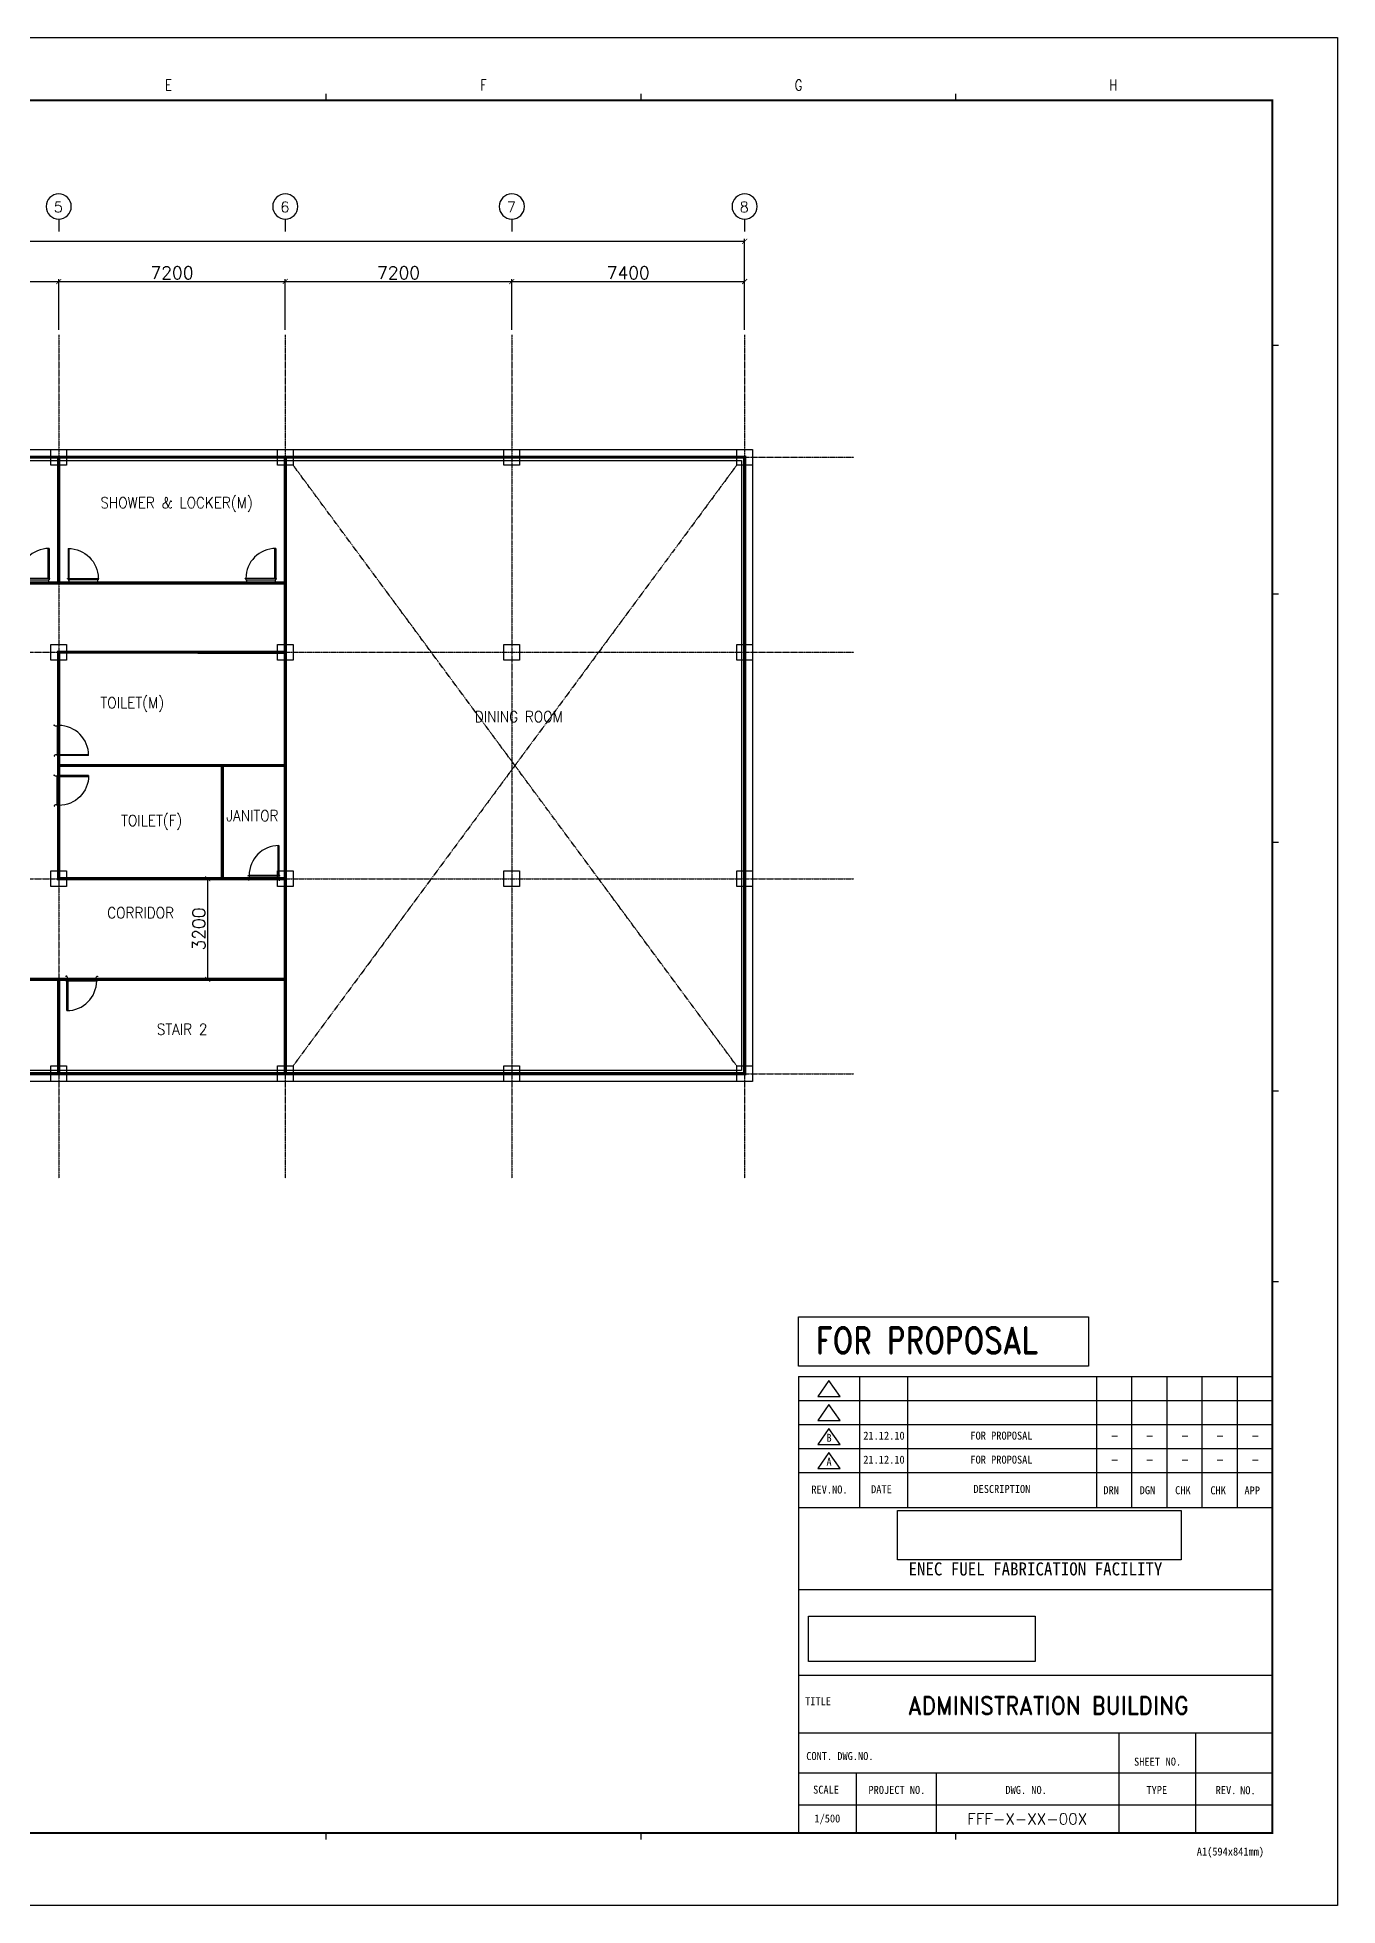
# Model space of a CAD drawing. Header units: millimetres. Extents: x -232466 to 860779, y -177975 to 311634.
# Drawn here: x -102504 to -61177, y -86240 to -26840 of the extents above; entities that cross this region are included whole.
import ezdxf
from ezdxf.enums import TextEntityAlignment as Align

# ---------------------------------------------------------------- set-up
doc = ezdxf.new("R2010")
doc.units = ezdxf.units.MM
doc.header["$XCLIPFRAME"] = 2
doc.linetypes.add('AXES', pattern=[50.8, 31.75, -6.35, 6.35, -6.35])
doc.linetypes.add('CENTER', pattern=[2, 1.25, -0.25, 0.25, -0.25])
doc.layers.add('0 외형선', color=3, linetype='Continuous', lineweight=25)
doc.layers.add('TEXT', color=7, linetype='Continuous', lineweight=15)
for name, color, linetype in [('Center Line', 1, 'CENTER'), ('COL', 2, 'Continuous'), ('dim', 7, 'Continuous'), ('DOOR', 4, 'Continuous'), ('G', 3, 'Continuous'), ('SYM', 7, 'Continuous'), ('TITLEBOX', 7, 'Continuous'), ('TXT', 2, 'Continuous')]:
    doc.layers.add(name, color=color, linetype=linetype)
doc.styles.add('RD20', font='ROMAND.SHX', dxfattribs={"width": 0.8, "height": 2})
doc.styles.add('RD6', font='ROMAND.shx', dxfattribs={"width": 0.83, "height": 6})
doc.styles.add('ROMAND', font='romand')
doc.styles.add('RomanS', font='romans.shx')
doc.styles.add('TBOX', font='romans.shx')
doc.styles.add('돋움체', font='')
doc.styles.get('돋움체').set_extended_font_data('DotumChe')
doc.dimstyles.new('HYUNDAI', dxfattribs={"dimscale": 120, "dimtxt": 3, "dimasz": 3, "dimexe": 1, "dimexo": 2, "dimgap": 1, "dimtad": 1, "dimdec": 0, "dimdsep": 46, "dimtxsty": 'RomanS', "dimcen": 0, "dimclrd": 256, "dimclre": 256, "dimclrt": 3, "dimadec": 0, "dimazin": 0, "dimtfac": 1, "dimtdec": 0, "dimtix": 1, "dimtmove": 2, "dimatfit": 3, "dimfxl": 1, "dimtvp": 1, "dimtolj": 1, "dimarcsym": 0})
picture_1 = doc.add_image_def('image1', size_in_pixel=(850, 283))
picture_2 = doc.add_image_def('image2.jpg', size_in_pixel=(500, 87))

# ---------------------------------------------------------------- blocks, each defined once
blk = doc.blocks.new('_ArchTick')
at = {"color": 0, "linetype": 'ByBlock', "const_width": 0.15}
blk.add_lwpolyline([(-0.5, -0.5), (0.5, 0.5)], dxfattribs=at)
blk = doc.blocks.new('*D253')
at = {"layer": 'Defpoints', "color": 0}
for p in [(-80025, -33324), (-130825, -36302), (-80025, -36302)]:
    blk.add_point(p, dxfattribs=at)
at = {"layer": 'dim', "lineweight": -2}
for p, q in [((-130825, -36142), (-130825, -33244)), ((-80025, -36142), (-80025, -33244)), ((-130825, -33324), (-80025, -33324))]:
    blk.add_line(p, q, dxfattribs=at)
at = {"layer": 'dim', "lineweight": -2, "xscale": 160, "yscale": 160, "zscale": 160, "rotation": 180}
blk.add_blockref('_ArchTick', (-130825, -33324), dxfattribs=at)
at = {"layer": 'dim', "lineweight": -2, "xscale": 160, "yscale": 160, "zscale": 160}
blk.add_blockref('_ArchTick', (-80025, -33324), dxfattribs=at)
at = {"layer": 'dim', "color": 0, "insert": (-105425, -33044), "char_height": 400, "attachment_point": 5, "style": 'RomanS', "bg_fill": 3, "box_fill_scale": 1.1, "bg_fill_color": 257, "bg_fill_transparency": 0}
blk.add_mtext('\\A1;50800', dxfattribs=at)
blk = doc.blocks.new('*D256')
at = {"layer": 'Defpoints', "color": 0}
for p in [(-101825, -34603), (-109025, -36302), (-101825, -36302)]:
    blk.add_point(p, dxfattribs=at)
at = {"layer": 'dim', "lineweight": -2}
for p, q in [((-109025, -36142), (-109025, -34523)), ((-109025, -34603), (-101825, -34603)), ((-101825, -36142), (-101825, -34523))]:
    blk.add_line(p, q, dxfattribs=at)
at = {"layer": 'dim', "lineweight": -2, "xscale": 160, "yscale": 160, "zscale": 160, "rotation": 180}
blk.add_blockref('_ArchTick', (-109025, -34603), dxfattribs=at)
at = {"layer": 'dim', "lineweight": -2, "xscale": 160, "yscale": 160, "zscale": 160}
blk.add_blockref('_ArchTick', (-101825, -34603), dxfattribs=at)
at = {"layer": 'dim', "color": 0, "insert": (-105425, -34323), "char_height": 400, "attachment_point": 5, "style": 'RomanS', "bg_fill": 3, "box_fill_scale": 1.1, "bg_fill_color": 257, "bg_fill_transparency": 0}
blk.add_mtext('\\A1;7200', dxfattribs=at)
blk = doc.blocks.new('*D257')
at = {"layer": 'Defpoints', "color": 0}
for p in [(-94625, -34603), (-101825, -36302), (-94625, -36302)]:
    blk.add_point(p, dxfattribs=at)
at = {"layer": 'dim', "lineweight": -2}
for p, q in [((-101825, -36142), (-101825, -34523)), ((-101825, -34603), (-94625, -34603)), ((-94625, -36142), (-94625, -34523))]:
    blk.add_line(p, q, dxfattribs=at)
at = {"layer": 'dim', "lineweight": -2, "xscale": 160, "yscale": 160, "zscale": 160, "rotation": 180}
blk.add_blockref('_ArchTick', (-101825, -34603), dxfattribs=at)
at = {"layer": 'dim', "lineweight": -2, "xscale": 160, "yscale": 160, "zscale": 160}
blk.add_blockref('_ArchTick', (-94625, -34603), dxfattribs=at)
at = {"layer": 'dim', "color": 0, "insert": (-98225, -34323), "char_height": 400, "attachment_point": 5, "style": 'RomanS', "bg_fill": 3, "box_fill_scale": 1.1, "bg_fill_color": 257, "bg_fill_transparency": 0}
blk.add_mtext('\\A1;7200', dxfattribs=at)
blk = doc.blocks.new('*D258')
at = {"layer": 'Defpoints', "color": 0}
for p in [(-80025, -34603), (-87425, -36302), (-80025, -36302)]:
    blk.add_point(p, dxfattribs=at)
at = {"layer": 'dim', "lineweight": -2}
for p, q in [((-87425, -36142), (-87425, -34523)), ((-87425, -34603), (-80025, -34603)), ((-80025, -36142), (-80025, -34523))]:
    blk.add_line(p, q, dxfattribs=at)
at = {"layer": 'dim', "lineweight": -2, "xscale": 160, "yscale": 160, "zscale": 160, "rotation": 180}
blk.add_blockref('_ArchTick', (-87425, -34603), dxfattribs=at)
at = {"layer": 'dim', "lineweight": -2, "xscale": 160, "yscale": 160, "zscale": 160}
blk.add_blockref('_ArchTick', (-80025, -34603), dxfattribs=at)
at = {"layer": 'dim', "color": 0, "insert": (-83725, -34323), "char_height": 400, "attachment_point": 5, "style": 'RomanS', "bg_fill": 3, "box_fill_scale": 1.1, "bg_fill_color": 257, "bg_fill_transparency": 0}
blk.add_mtext('\\A1;7400', dxfattribs=at)
blk = doc.blocks.new('*D260')
at = {"layer": 'Defpoints', "color": 0}
for p in [(-87425, -34603), (-94625, -36302), (-87425, -36302)]:
    blk.add_point(p, dxfattribs=at)
at = {"layer": 'dim', "lineweight": -2}
for p, q in [((-94625, -36142), (-94625, -34523)), ((-94625, -34603), (-87425, -34603)), ((-87425, -36142), (-87425, -34523))]:
    blk.add_line(p, q, dxfattribs=at)
at = {"layer": 'dim', "lineweight": -2, "xscale": 160, "yscale": 160, "zscale": 160, "rotation": 180}
blk.add_blockref('_ArchTick', (-94625, -34603), dxfattribs=at)
at = {"layer": 'dim', "lineweight": -2, "xscale": 160, "yscale": 160, "zscale": 160}
blk.add_blockref('_ArchTick', (-87425, -34603), dxfattribs=at)
at = {"layer": 'dim', "color": 0, "insert": (-91025, -34323), "char_height": 400, "attachment_point": 5, "style": 'RomanS', "bg_fill": 3, "box_fill_scale": 1.1, "bg_fill_color": 257, "bg_fill_transparency": 0}
blk.add_mtext('\\A1;7200', dxfattribs=at)
blk = doc.blocks.new('SD1')
at = {"color": 8}
for p, q in [((-55, 200), (-975, 200)), ((-955, 155), (-45, 155))]:
    blk.add_line(p, q, dxfattribs=at)
for points in [[(-25, 1150), (-25, 200), (-55, 200), (-55, 1150)], [(-1000, 180), (-1000, 200), (-975, 200), (-975, 155), (-955, 155), (-955, 95), (-975, 50), (-1000, 50), (-1000, 70)], [(0, 180), (0, 200), (-25, 200), (-25, 155), (-45, 155), (-45, 95), (-25, 50), (0, 50), (0, 70)]]:
    blk.add_lwpolyline(points)
blk.add_arc((-25, 200), 950, 90, 180)
blk = doc.blocks.new('*D269')
at = {"layer": 'Defpoints', "color": 0}
for p in [(-97965, -53590), (-97091, -53590), (-97965, -56790)]:
    blk.add_point(p, dxfattribs=at)
at = {"layer": 'dim', "lineweight": -2}
for p, q in [((-97805, -53590), (-97011, -53590)), ((-97091, -56790), (-97091, -53590)), ((-97805, -56790), (-97011, -56790))]:
    blk.add_line(p, q, dxfattribs=at)
at = {"layer": 'dim', "lineweight": -2, "xscale": 160, "yscale": 160, "zscale": 160}
for p, rotation in [((-97091, -53590), 90), ((-97091, -56790), 270)]:
    blk.add_blockref('_ArchTick', p, dxfattribs=dict(at, rotation=rotation))
at = {"layer": 'dim', "color": 0, "insert": (-97371, -55190), "char_height": 400, "attachment_point": 5, "rotation": 90, "style": 'RomanS', "bg_fill": 3, "box_fill_scale": 1.1, "bg_fill_color": 257, "bg_fill_transparency": 0}
blk.add_mtext('\\A1;3200', dxfattribs=at)
blk = doc.blocks.new('주열')
at = {"layer": 'SYM'}
blk.add_line((0, 600), (0, 0), dxfattribs=at)
blk.add_circle((0, 1200), 600, dxfattribs=at)

msp = doc.modelspace()

# ---------------------------------------------------------------- linework, layer by layer
msp.add_line((-63251, -83030.9), (-63251, -83946.7))
at = {"layer": '0 외형선', "linetype": 'Continuous', "const_width": 100}
for points in [[(-105422.1, -40190.1), (-101825, -40190.1), (-101825, -44190.1), (-105422.1, -44190.1)], [(-101824.8, -40190.1), (-94625, -40190.1), (-94625, -44190.1), (-101824.8, -44190.1)], [(-94625, -40190.1), (-80025.3, -40190.1), (-80024.2, -59790.1), (-94625, -59790.1)], [(-101826.2, -46390.1), (-94626.4, -46390.2), (-94626.5, -49990.1), (-101826.2, -49990.1)], [(-101826.2, -49990.1), (-96625.8, -49990.1), (-96625.8, -53590.1), (-101826.2, -53590.1)], [(-96625.8, -49990.1), (-94625.8, -49990.1), (-94625.8, -53590.1), (-96625.8, -53590.1)], [(-109022.1, -56790.1), (-101825, -56790.1), (-101825, -59790.1), (-109022.1, -59790.1)], [(-101826.4, -56790.1), (-94626.4, -56790.1), (-94626.4, -59790.1), (-101826.4, -59790.1)]]:
    msp.add_lwpolyline(points, close=True, dxfattribs=at)
msp.add_lwpolyline([(-101825.4, -40190.1), (-98225, -40190.1)], dxfattribs=at)
at = {"layer": 'Center Line', "linetype": 'AXES'}
for p, q in [((-135393.6, -40190.1), (-76552.4, -40190.1)), ((-80275.3, -40440.1), (-94375, -59540.1)), ((-80276.5, -59540.1), (-94375, -40440.1)), ((-135393.6, -46390.1), (-76552.4, -46390.1)), ((-135393.6, -53590.1), (-76552.4, -53590.1)), ((-135393.6, -59790.1), (-76552.4, -59790.1))]:
    msp.add_line(p, q, dxfattribs=at)
at = {"layer": 'COL'}
for points in [[(-102075.4, -40440.1), (-102075.4, -39940.1), (-101575.4, -39940.1), (-101575.4, -40440.1)], [(-94875, -40440.1), (-94875, -39940.1), (-94375, -39940.1), (-94375, -40440.1)], [(-87675, -40440.1), (-87675, -39940.1), (-87175, -39940.1), (-87175, -40440.1)], [(-80275.3, -40440.1), (-80275.3, -39940.1), (-79775.3, -39940.1), (-79775.3, -40440.1)], [(-102075, -46640.1), (-102075, -46140.1), (-101575, -46140.1), (-101575, -46640.1)], [(-94875, -46640.1), (-94875, -46140.1), (-94375, -46140.1), (-94375, -46640.1)], [(-87675, -46640.1), (-87675, -46140.1), (-87175, -46140.1), (-87175, -46640.1)], [(-80275, -46640.1), (-80275, -46140.1), (-79775, -46140.1), (-79775, -46640.1)], [(-102075, -53840.1), (-102075, -53340.1), (-101575, -53340.1), (-101575, -53840.1)], [(-94875, -53840.1), (-94875, -53340.1), (-94375, -53340.1), (-94375, -53840.1)], [(-87675, -53840.1), (-87675, -53340.1), (-87175, -53340.1), (-87175, -53840.1)], [(-80275, -53840.1), (-80275, -53340.1), (-79775, -53340.1), (-79775, -53840.1)], [(-102075, -60040.1), (-102075, -59540.1), (-101575, -59540.1), (-101575, -60040.1)], [(-94875, -60040.1), (-94875, -59540.1), (-94375, -59540.1), (-94375, -60040.1)], [(-87676.5, -60040.1), (-87676.5, -59540.1), (-87176.5, -59540.1), (-87176.5, -60040.1)], [(-80276.5, -60040.1), (-80276.5, -59540.1), (-79776.5, -59540.1), (-79776.5, -60040.1)]]:
    msp.add_lwpolyline(points, close=True, dxfattribs=at)
at = {"layer": 'TITLEBOX', "color": 4, "linetype": 'Continuous'}
for p, q in [((-93327, -28840.1), (-93327, -28640.1)), ((-93327, -28840.1), (-93327, -28640.1)), ((-83313.3, -28840.1), (-83313.3, -28640.1)), ((-83313.3, -28840.1), (-83313.3, -28640.1)), ((-73313.3, -28840.1), (-73313.3, -28640.1)), ((-73313.3, -28840.1), (-73313.3, -28640.1)), ((-63051, -36640.1), (-63251, -36640.1)), ((-63051, -44540.1), (-63251, -44540.1)), ((-63051, -52440.1), (-63251, -52440.1)), ((-63051, -60340.1), (-63251, -60340.1)), ((-63051, -66402.8), (-63251, -66402.8)), ((-93327, -84140.2), (-93327, -83940.2)), ((-93327, -84140.2), (-93327, -83940.2)), ((-83313.3, -84140.2), (-83313.3, -83940.2)), ((-83313.3, -84140.2), (-83313.3, -83940.2)), ((-73313.3, -84140.2), (-73313.3, -83940.2))]:
    msp.add_line(p, q, dxfattribs=at)
at = {"layer": 'TITLEBOX', "color": 30, "linetype": 'Continuous'}
for p, q in [((-78311.2, -67524.9), (-69099.9, -67524.9)), ((-78311.2, -69087.6), (-78311.2, -67524.9)), ((-69099.9, -67524.9), (-69099.9, -69087.6)), ((-69099.9, -69087.6), (-78311.2, -69087.6)), ((-73313.3, -84140.2), (-73313.3, -83940.2))]:
    msp.add_line(p, q, dxfattribs=at)
at = {"layer": 'TITLEBOX'}
for p, q in [((-78311.2, -69413.4), (-63251, -69413.4)), ((-78311.2, -69413.4), (-78311.2, -83946.7)), ((-78311.2, -69413.4), (-63251, -69413.4)), ((-78311.2, -69413.4), (-78311.2, -83946.7)), ((-76377.8, -69413.4), (-76377.8, -73585.5)), ((-76377.8, -69413.4), (-76377.8, -73585.5)), ((-74851.5, -69413.4), (-74851.5, -73585.5)), ((-74851.5, -69413.4), (-74851.5, -73585.5)), ((-68843.3, -69417.1), (-68843.3, -73585.5)), ((-68843.3, -69417.1), (-68843.3, -73585.5)), ((-67724.8, -69417.1), (-67724.8, -73585.5)), ((-67724.8, -69417.1), (-67724.8, -73585.5)), ((-66606.4, -69417.1), (-66606.4, -73585.5)), ((-66606.4, -69417.1), (-66606.4, -73585.5)), ((-65487.9, -69417.1), (-65487.9, -73585.5)), ((-65487.9, -69417.1), (-65487.9, -73585.5)), ((-64369.5, -69417.1), (-64369.5, -73585.5)), ((-64369.5, -69417.1), (-64369.5, -73585.5)), ((-77344.5, -69540.6), (-77700.7, -70049.4)), ((-77344.5, -69540.6), (-77700.7, -70049.4)), ((-77700.7, -70049.4), (-76988.4, -70049.4)), ((-77700.7, -70049.4), (-76988.4, -70049.4)), ((-76988.4, -70049.4), (-77344.5, -69540.6)), ((-76988.4, -70049.4), (-77344.5, -69540.6)), ((-78311.2, -70176.6), (-63251, -70176.6)), ((-78311.2, -70176.6), (-63251, -70176.6)), ((-77344.5, -70303.8), (-77700.7, -70812.6)), ((-77344.5, -70303.8), (-77700.7, -70812.6)), ((-76988.4, -70812.6), (-77344.5, -70303.8)), ((-76988.4, -70812.6), (-77344.5, -70303.8)), ((-78311.2, -70939.8), (-63251, -70939.8)), ((-78311.2, -70939.8), (-63251, -70939.8)), ((-77700.7, -70812.6), (-76988.4, -70812.6)), ((-77700.7, -70812.6), (-76988.4, -70812.6)), ((-77344.5, -71067), (-77700.7, -71575.8)), ((-77344.5, -71067), (-77700.7, -71575.8)), ((-76988.4, -71575.8), (-77344.5, -71067)), ((-76988.4, -71575.8), (-77344.5, -71067)), ((-78311.2, -71703), (-63251, -71703)), ((-78311.2, -71703), (-63251, -71703)), ((-77700.7, -71575.8), (-76988.4, -71575.8)), ((-77700.7, -71575.8), (-76988.4, -71575.8)), ((-77344.5, -71830.2), (-77700.7, -72338.9)), ((-77344.5, -71830.2), (-77700.7, -72338.9)), ((-76988.4, -72338.9), (-77344.5, -71830.2)), ((-76988.4, -72338.9), (-77344.5, -71830.2)), ((-78311.2, -72466.1), (-63251, -72466.1)), ((-78311.2, -72466.1), (-63251, -72466.1)), ((-77700.7, -72338.9), (-76988.4, -72338.9)), ((-77700.7, -72338.9), (-76988.4, -72338.9)), ((-78311.2, -73585.5), (-63251, -73585.5)), ((-78311.2, -73585.5), (-63251, -73585.5)), ((-78311.2, -76184.6), (-63251, -76184.6)), ((-78311.2, -76184.6), (-63251, -76184.6)), ((-78311.2, -78909.7), (-63251, -78909.7)), ((-78311.2, -78909.7), (-63251, -78909.7)), ((-78311.2, -80741.3), (-63251, -80741.3)), ((-78311.2, -80741.3), (-63251, -80741.3)), ((-68135.4, -80741.3), (-68135.4, -83946.7)), ((-68135.4, -80741.3), (-68135.4, -83946.7)), ((-65693.2, -80741.3), (-65693.2, -83946.7)), ((-65693.2, -80741.3), (-65693.2, -83946.7)), ((-78311.2, -82013.3), (-63251, -82013.3)), ((-78311.2, -82013.3), (-63251, -82013.3)), ((-76479.6, -82013.3), (-76479.6, -83946.7)), ((-76479.6, -82013.3), (-76479.6, -83946.7)), ((-73935.6, -82013.3), (-73935.6, -83946.7)), ((-73935.6, -82013.3), (-73935.6, -83946.7)), ((-78311.2, -83030.9), (-63251, -83030.9)), ((-78311.2, -83030.9), (-63251, -83030.9))]:
    msp.add_line(p, q, dxfattribs=at)
at = {"layer": 'TITLEBOX', "color": 30}
msp.add_line((-63251, -83946.7), (-63251, -83931.5), dxfattribs=at)
at = {"layer": 'TITLEBOX', "color": 7}
msp.add_lwpolyline([(-145277, -26840.1), (-61177, -26840.1), (-61177, -86240.1), (-145277, -86240.1)], close=True, dxfattribs=at)
at = {"layer": 'TITLEBOX', "color": 4, "const_width": 70}
msp.add_lwpolyline([(-143277, -28840.1), (-63251, -28840.1), (-63251, -83931.5), (-143277, -83931.5)], close=True, dxfattribs=at)

# ---------------------------------------------------------------- block references
at = {"layer": 'DOOR'}
for p in [(-102108.4, -44240.1), (-94902.8, -44240.1), (-94799.7, -53685.1)]:
    msp.add_blockref('SD1', p, dxfattribs=at)
at = {"layer": 'DOOR', "xscale": -1}
msp.add_blockref('SD1', (-101547, -44240.1), dxfattribs=at)
at = {"layer": 'DOOR'}
for p, rotation in [((-102024.8, -49693.8), 270.0000000000002), ((-101594.1, -56635.1), 180)]:
    msp.add_blockref('SD1', p, dxfattribs=dict(at, rotation=rotation))
at = {"layer": 'DOOR', "xscale": -1, "rotation": 269.9999999999998}
msp.add_blockref('SD1', (-102024.8, -50286.3), dxfattribs=at)

# ---------------------------------------------------------------- texts
at = {"layer": 'G', "color": 3, "style": 'RomanS', "width": 0.9}
for s, p in [('SHOWER & LOCKER(M)', (-98076, -41661)), ('TOILET(M)', (-99485.2, -48020.4)), ('DINING ROOM', (-87203.6, -48438.2)), ('TOILET(F)', (-98869.5, -51765.6)), ('JANITOR', (-95670, -51587.3)), ('CORRIDOR', (-99222.6, -54673.8)), ('STAIR 2', (-97903.2, -58377.3))]:
    msp.add_text(s, height=350, dxfattribs=at).set_placement(p, align=Align.MIDDLE)
at = {"layer": 'SYM', "style": 'ROMAND'}
for s, p in [('5', (-101980.6, -32401.3)), ('6', (-94780.6, -32401.3)), ('7', (-87580.6, -32401.3)), ('8', (-80180.6, -32401.3))]:
    msp.add_text(s, height=336.4, dxfattribs=at).set_placement(p)
at = {"layer": 'TEXT', "color": 7, "style": '돋움체'}
for s, height, p in [('B', 254.4, (-77341.2, -71366.5)), ('21.12.10', 254.4, (-75596, -71297.1)), ('FOR PROPOSAL', 254.396, (-71861.6, -71297.1)), ('A', 254.4, (-77341.2, -72129.7)), ('21.12.10', 254.4, (-75596, -72060.3)), ('FOR PROPOSAL', 254.396, (-71861.6, -72060.3))]:
    msp.add_text(s, height=height, dxfattribs=at).set_placement(p, align=Align.MIDDLE_CENTER)
msp.add_text('1/500', height=254.4, dxfattribs=at).set_placement((-77395.4, -83488.8), align=Align.MIDDLE)
at = {"layer": 'TITLEBOX', "color": 4, "linetype": 'Continuous', "style": 'TBOX', "width": 0.75}
for s, p in [('E', (-98440, -28533.5)), ('F', (-88426.3, -28533.5)), ('G', (-78426.3, -28533.5)), ('H', (-68426.3, -28533.5))]:
    msp.add_text(s, height=350, dxfattribs=at).set_placement(p)
at = {"layer": 'TITLEBOX', "style": '돋움체'}
for s, height, p in [('REV.NO.', 254.4, (-77903.1, -73136.8)), ('REV.NO.', 254.4, (-77903.1, -73136.8)), ('DATE', 254.4, (-76004.8, -73126.7)), ('DATE', 254.4, (-76004.8, -73126.7)), ('DESCRIPTION', 254.396, (-72752.3, -73120)), ('DESCRIPTION', 254.396, (-72752.3, -73120)), ('DRN', 254.4, (-68622, -73159.9)), ('DRN', 254.4, (-68622, -73159.9)), ('DGN', 254.4, (-67468.1, -73159.9)), ('DGN', 254.4, (-67468.1, -73159.9)), ('CHK', 254.4, (-66341.6, -73159.9)), ('CHK', 254.4, (-66341.6, -73159.9)), ('CHK', 254.4, (-65221.2, -73162.7)), ('CHK', 254.4, (-65221.2, -73162.7)), ('APP', 254.4, (-64137.6, -73167.9)), ('APP', 254.4, (-64137.6, -73167.9)), ('TITLE', 254.4, (-78100.2, -79866.8)), ('TITLE', 254.4, (-78100.2, -79866.8)), ('CONT. DWG.NO.', 254.396, (-78065.5, -81611.5)), ('CONT. DWG.NO.', 254.396, (-78065.5, -81611.5)), ('SHEET', 254.4, (-67646.6, -81791)), ('SHEET', 254.4, (-67646.6, -81791)), ('NO.', 254.4, (-66644.2, -81787.2)), ('NO.', 254.4, (-66644.2, -81787.2)), ('SCALE', 254.4, (-77848.1, -82680.5)), ('SCALE', 254.4, (-77848.1, -82680.5)), ('PROJECT NO.', 254.396, (-76088.9, -82688)), ('PROJECT NO.', 254.396, (-76088.9, -82688)), ('DWG. NO.', 254.4, (-71735.1, -82688.1)), ('DWG. NO.', 254.4, (-71735.1, -82688.1)), ('TYPE', 254.4, (-67253.5, -82690.7)), ('TYPE', 254.4, (-67253.5, -82690.7)), ('REV.', 254.4, (-65052, -82693.4)), ('REV.', 254.4, (-65052, -82693.4)), ('NO.', 254.4, (-64275.6, -82698)), ('NO.', 254.4, (-64275.6, -82698))]:
    msp.add_text(s, height=height, dxfattribs=at).set_placement(p)
at = {"layer": 'TITLEBOX', "color": 3, "style": '돋움체'}
msp.add_text('ENEC FUEL FABRICATION FACILITY', height=416.189, dxfattribs=at).set_placement((-70781.1, -75534.8), align=Align.MIDDLE)
at = {"layer": 'TITLEBOX', "color": 0, "style": '돋움체'}
msp.add_text('A1(594x841mm)', height=254.396, dxfattribs=at).set_placement((-65653.3, -84647.1))
at = {"layer": 'TXT', "color": 30, "linetype": 'Continuous', "style": 'RD6', "width": 0.83}
msp.add_text('FOR PROPOSAL', height=835.501, dxfattribs=at).set_placement((-77760.6, -68684.6))
at = {"layer": 'TXT', "color": 7, "style": 'RD20', "width": 0.83}
for p in [(-68268.1, -71436.6), (-67149.6, -71436.6), (-66031.2, -71436.6), (-64912.7, -71436.6), (-63794.3, -71436.6), (-68268.1, -72199.8), (-67149.6, -72199.8), (-66031.2, -72199.8), (-64912.7, -72199.8), (-63794.3, -72199.8)]:
    msp.add_text('-', height=282.8, dxfattribs=at).set_placement(p, align=Align.CENTER)
at = {"layer": 'TXT', "color": 7, "style": 'ROMAND', "width": 0.9}
msp.add_text('ADMINISTRATION BUILDING', height=565.517, dxfattribs=at).set_placement((-70371.5, -79878), align=Align.MIDDLE)
at = {"layer": 'TXT', "color": 7, "style": 'RD20'}
msp.add_text('FFF-X-XX-00X', height=353.448, dxfattribs=at).set_placement((-71042.4, -83659.2), align=Align.CENTER)

# ---------------------------------------------------------------- pictures from other files: only their frames are drawn
image = msp.add_image(picture_2, insert=(-75162.8, -75240.7), size_in_units=(9015.9, 1568.8))
image.dxf.flags = 7
image = msp.add_image(picture_1, insert=(-78136.1, -79100.4), size_in_units=(7427.9, 2473.1))
image.set_boundary_path([(15.17, 45.797), (840.684, 210.9)])

# ---------------------------------------------------------------- next in the draw order: dimensions: what is measured, and where the dimension line sits
at = {"layer": 'dim'}
dim = msp.add_linear_dim(base=(-80025, -33323.9), p1=(-130825, -36301.8), p2=(-80025, -36301.8), dimstyle='HYUNDAI', override={"dimscale": 80, "dimtxt": 5, "dimasz": 2, "dimpost": '\\X', "dimblk1": 'ArchTick', "dimblk2": 'ArchTick', "dimsah": 1, "dimclrt": 0, "dimtfill": 1}, dxfattribs=at)
dim.commit()
dim.dimension.update_dxf_attribs({"geometry": '*D253', "text_midpoint": (-105425, -33043.9)})
dim = msp.add_linear_dim(base=(-97091, -53590.1), p1=(-97964.6, -56790.1), p2=(-97964.6, -53590.1), angle=90, dimstyle='HYUNDAI', override={"dimscale": 80, "dimtxt": 5, "dimasz": 2, "dimpost": '\\X', "dimblk1": 'ArchTick', "dimblk2": 'ArchTick', "dimsah": 1, "dimclrt": 0, "dimtfill": 1}, dxfattribs=at)
dim.commit()
dim.dimension.update_dxf_attribs({"geometry": '*D269', "text_midpoint": (-97371, -55190.1)})

# ---------------------------------------------------------------- next in the draw order: linework, layer by layer
at = {"layer": '0 외형선', "linetype": 'Continuous'}
for points in [[(-131075.3, -39940.1), (-79776.8, -39940.1), (-79776.8, -60040.1), (-131075.3, -60040.1)], [(-130725.3, -40290.1), (-80126.8, -40290.1), (-80126.8, -59690.1), (-130725.3, -59690.1)]]:
    msp.add_lwpolyline(points, close=True, dxfattribs=at)

# ---------------------------------------------------------------- next in the draw order: block references
at = {"layer": 'SYM', "xscale": -0.6666666666666666, "yscale": 0.6666666666666666, "zscale": 0.6666666666666666, "rotation": 359.9999999999999}
for p in [(-101825, -33017.1), (-94625, -33017.1), (-87425, -33017.1), (-80025, -33017.1)]:
    msp.add_blockref('주열', p, dxfattribs=at)

# ---------------------------------------------------------------- next in the draw order: dimensions: what is measured, and where the dimension line sits
at = {"layer": 'dim'}
for base, p1, p2, picture, middle in [((-101825, -34603.5), (-109025, -36301.8), (-101825, -36301.8), '*D256', (-105425, -34323.5)), ((-80025, -34603.5), (-87425, -36301.8), (-80025, -36301.8), '*D258', (-83725, -34323.5))]:
    dim = msp.add_linear_dim(base=base, p1=p1, p2=p2, dimstyle='HYUNDAI', override={"dimscale": 80, "dimtxt": 5, "dimasz": 2, "dimpost": '\\X', "dimblk1": 'ArchTick', "dimblk2": 'ArchTick', "dimsah": 1, "dimclrt": 0, "dimtfill": 1}, dxfattribs=at)
    dim.commit()
    dim.dimension.update_dxf_attribs({"geometry": picture, "text_midpoint": middle})

# ---------------------------------------------------------------- next in the draw order: linework, layer by layer
at = {"layer": 'Center Line', "linetype": 'AXES'}
for p, q in [((-87425, -36301.8), (-87425, -63111.5)), ((-80025, -36301.8), (-80025, -63111.5))]:
    msp.add_line(p, q, dxfattribs=at)

# ---------------------------------------------------------------- next in the draw order: dimensions: what is measured, and where the dimension line sits
at = {"layer": 'dim'}
dim = msp.add_linear_dim(base=(-94625, -34603.5), p1=(-101825, -36301.8), p2=(-94625, -36301.8), dimstyle='HYUNDAI', override={"dimscale": 80, "dimtxt": 5, "dimasz": 2, "dimpost": '\\X', "dimblk1": 'ArchTick', "dimblk2": 'ArchTick', "dimsah": 1, "dimclrt": 0, "dimtfill": 1}, dxfattribs=at)
dim.commit()
dim.dimension.update_dxf_attribs({"geometry": '*D257', "text_midpoint": (-98225, -34323.5)})

# ---------------------------------------------------------------- next in the draw order: linework, layer by layer
at = {"layer": 'Center Line', "linetype": 'AXES'}
for p, q in [((-101825, -36301.8), (-101825, -63111.5)), ((-94625, -36301.8), (-94625, -63111.5))]:
    msp.add_line(p, q, dxfattribs=at)

# ---------------------------------------------------------------- next in the draw order: dimensions: what is measured, and where the dimension line sits
at = {"layer": 'dim'}
dim = msp.add_linear_dim(base=(-87425, -34603.5), p1=(-94625, -36301.8), p2=(-87425, -36301.8), dimstyle='HYUNDAI', override={"dimscale": 80, "dimtxt": 5, "dimasz": 2, "dimpost": '\\X', "dimblk1": 'ArchTick', "dimblk2": 'ArchTick', "dimsah": 1, "dimclrt": 0, "dimtfill": 1}, dxfattribs=at)
dim.commit()
dim.dimension.update_dxf_attribs({"geometry": '*D260', "text_midpoint": (-91025, -34323.5)})

doc.saveas('drawing.dxf')
